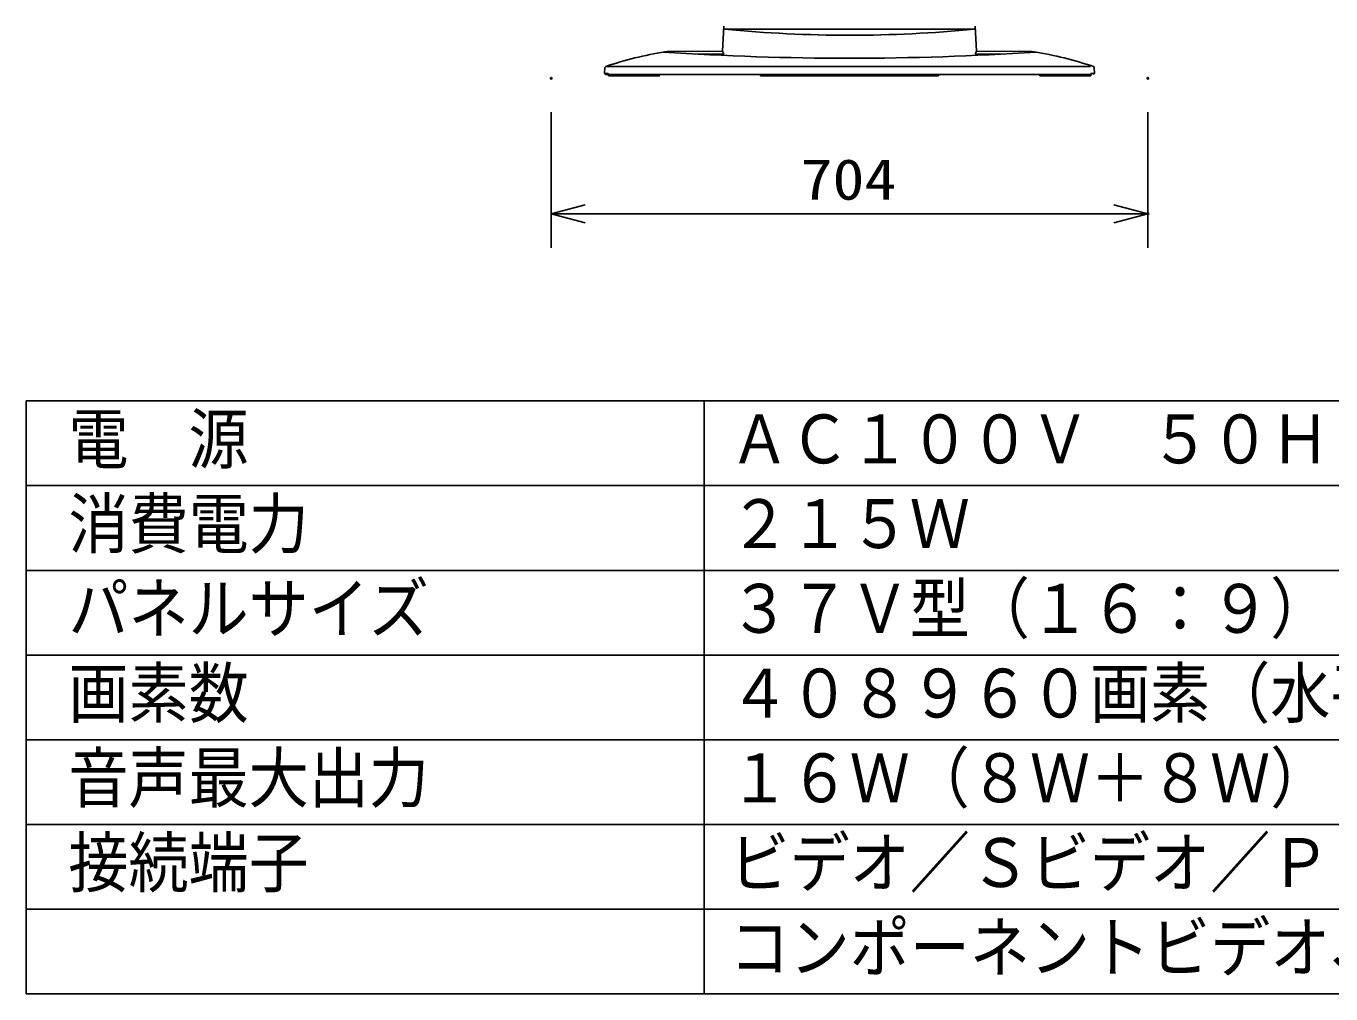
# Model space of a CAD drawing. Units: millimetres, scale not verified. Extents: x -63 to 63, y -57 to 57.
# Drawn here: x -62.5 to 14.5, y -56.5 to 0.6 of the extents above; entities that cross this region are included whole.
import ezdxf
from ezdxf.enums import TextEntityAlignment as Align

# ---------------------------------------------------------------- set-up
doc = ezdxf.new("R2010")
doc.units = ezdxf.units.MM
doc.header["$LTSCALE"] = 0.190236
doc.header["$PDMODE"] = 32
doc.header["$PDSIZE"] = 0.0951
for name, color, linetype in [('0-0_MOJI1', 2, 'Continuous'), ('0-2_GAIKEI', 1, 'Continuous'), ('0-3_WAKU', 3, 'Continuous'), ('0-4_DEFPOINTS', 7, 'Continuous')]:
    doc.layers.add(name, color=color, linetype=linetype)
doc.styles.add('ＭＳ ゴシック', font='')
doc.styles.get('ＭＳ ゴシック').set_extended_font_data('MS Gothic')

# ---------------------------------------------------------------- blocks, each defined once
blk = doc.blocks.new('_OPEN30')
at = {"layer": '0-4_DEFPOINTS'}
blk.add_line((0, 0), (-1, 0), dxfattribs=at)
blk.add_lwpolyline([(-1, 0.26795), (0, 0), (-1, -0.26795)], dxfattribs=at)

msp = doc.modelspace()

# ---------------------------------------------------------------- linework, layer by layer
at = {"layer": '0-2_GAIKEI', "color": 7}
for p, q in [((-21.3291, 0.6221), (-21.4064, -0.8542)), ((-21.2981, 0.4445), (-6.5411, 0.4445)), ((-6.5102, 0.6221), (-6.4328, -0.8542)), ((-21.4058, -0.8542), (-24.2464, -0.8758)), ((-6.4334, -0.8542), (-6.502, -1.0186)), ((-6.502, -1.0186), (-4.8459, -1.0275)), ((-6.4334, -0.8542), (-3.5928, -0.8758)), ((-28.1532, -2.1805), (-28.3758, -2.1805)), ((-28.3275, -2.2305), (-28.3284, -2.1805)), ((-28.3275, -2.2305), (0.3104, -2.2305)), ((0.314, -2.1805), (0.5365, -2.1805)), ((0.4671, -1.7642), (0.5182, -1.8315)), ((0.4883, -2.2305), (0.4892, -2.1805)), ((0.5182, -1.8315), (0.5365, -2.1805))]:
    msp.add_line(p, q, dxfattribs=at)
at = {"layer": '0-2_GAIKEI'}
for p, q in [((-28.2995, -1.7619), (0.2991, -1.7619)), ((-28.1524, -2.2305), (-28.1532, -2.1805)), ((-28.1496, -2.3155), (-28.1496, -2.2305)), ((-19.1696, -2.3155), (-19.1696, -2.2305)), ((-8.6696, -2.3155), (-8.6696, -2.2305)), ((-2.6896, -2.3155), (-2.6896, -2.2305)), ((0.3104, -2.3155), (0.3104, -2.2305)), ((0.3132, -2.2305), (0.314, -2.1805)), ((-19.1696, -2.3155), (-8.6696, -2.3155)), ((0.3104, -2.3155), (-2.6896, -2.3155))]:
    msp.add_line(p, q, dxfattribs=at)
at = {"layer": '0-2_GAIKEI', "color": 7}
for points in [[(-21.4058, -0.8542), (-21.3372, -1.0186), (-22.9933, -1.0275)], [(-28.3063, -1.7642), (-28.3575, -1.8315), (-28.3758, -2.1805)]]:
    msp.add_lwpolyline(points, dxfattribs=at)
at = {"layer": '0-2_GAIKEI'}
msp.add_lwpolyline([(-28.1496, -2.3155), (-25.1496, -2.3155), (-25.1496, -2.2305)], dxfattribs=at)
for centre, radius, start, end in [((-13.9196, 75.31), 75.2282, 264.37132, 275.62868), ((-13.6576, 170.9647), 172.2454, 266.25603, 269.91286), ((-14.1816, 170.9647), 172.2454, 270.08714, 273.74397)]:
    msp.add_arc(centre, radius, start, end, dxfattribs=at)
at = {"layer": '0-2_GAIKEI', "color": 7}
for centre, radius, start, end in [((-21.3319, -22.4151), 21.7969, 99.20666, 108.66124), ((-24.3908, -4.3904), 3.5176, 87.64602, 96.99597), ((-3.4484, -4.3904), 3.5176, 83.00403, 92.35398), ((-6.5073, -22.4151), 21.7969, 71.33876, 80.79334)]:
    msp.add_arc(centre, radius, start, end, dxfattribs=at)
at = {"layer": '0-3_WAKU'}
for p, q in [((-31.5196, -4.4569), (-31.5196, -12.4569)), ((3.6804, -4.4569), (3.6804, -12.4569)), ((-29.5196, -10.4569), (1.6804, -10.4569))]:
    msp.add_line(p, q, dxfattribs=at)
at = {"layer": '0-3_WAKU', "color": 4}
for p, q in [((-62.5001, -21.5), (-62.5001, -56.5001)), ((-62.5001, -21.5), (62.5001, -21.5)), ((-22.5, -21.5), (-22.5, -56.5001)), ((62.5001, -56.5001), (-62.5001, -56.5001))]:
    msp.add_line(p, q, dxfattribs=at)
at = {"layer": '0-3_WAKU', "color": 1}
for p, q in [((-62.5001, -26.5), (62.5001, -26.5)), ((-62.5001, -31.5001), (62.5001, -31.5001)), ((-62.5001, -36.5001), (62.5001, -36.5001)), ((-62.5001, -41.5001), (62.5001, -41.5001)), ((-62.5001, -46.5001), (62.5001, -46.5001)), ((-62.5001, -51.5001), (62.5001, -51.5001))]:
    msp.add_line(p, q, dxfattribs=at)
at = {"layer": '0-4_DEFPOINTS'}
for p in [(-31.5196, -2.4568), (3.6804, -2.4568), (3.6804, -10.4569)]:
    msp.add_point(p, dxfattribs=at)

# ---------------------------------------------------------------- block references
at = {"layer": '0-3_WAKU', "xscale": 2, "yscale": 2, "rotation": 180}
msp.add_blockref('_OPEN30', (-31.5196, -10.4569), dxfattribs=at)
at = {"layer": '0-3_WAKU', "xscale": 2, "yscale": 2}
msp.add_blockref('_OPEN30', (3.6804, -10.4569), dxfattribs=at)

# ---------------------------------------------------------------- texts
at = {"layer": '0-0_MOJI1', "style": 'ＭＳ ゴシック', "width": 0.9}
for s, p in [('電  源', (-60.0001, -26.0552)), ('ＡＣ１００Ｖ\u3000５０Ｈｚ／６０Ｈｚ', (-21, -26.0552)), ('消費電力', (-60.0001, -31.0552)), ('２１５Ｗ', (-21, -31.0552)), ('パネルサイズ', (-60.0001, -36.0552)), ('３７Ｖ型（１６：９）', (-21, -36.0552)), ('画素数', (-60.0001, -41.0552)), ('４０８９６０画素（水平８５２×垂直４８０）', (-21, -41.0552)), ('音声最大出力', (-60.0001, -46.0552)), ('１６Ｗ（８Ｗ＋８Ｗ）', (-21, -46.0552)), ('接続端子', (-60.0001, -51.0552)), ('ビデオ／Ｓビデオ／ＰＣ／外部スピーカ', (-21, -51.0552)), ('コンポーネントビデオ、シリアル', (-21, -56.0552))]:
    msp.add_text(s, height=2.887, dxfattribs=at).set_placement(p, align=Align.BOTTOM_LEFT)
at = {"layer": '0-3_WAKU', "style": 'ＭＳ ゴシック', "width": 1.15}
msp.add_text('704', height=2.406, dxfattribs=at).set_placement((-16.8067, -10.3473), align=Align.BOTTOM_LEFT)

doc.saveas('drawing.dxf')
